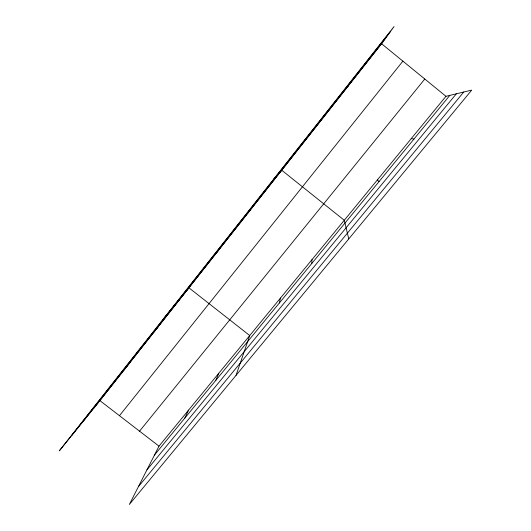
<?xml version="1.0" encoding="UTF-8"?>
<svg xmlns="http://www.w3.org/2000/svg" width="531" height="531" viewBox="0 0 531 531"><rect width="100%" height="100%" fill="white"/><g stroke="black" fill="none" stroke-linecap="round" stroke-linejoin="round"><path stroke-width="0.8" d="M311.724 263.555L312.016 259.606M279.299 303.048L280.501 298.017M236.063 375.317L249.729 335.539L188.93 287.815L163.568 318.706M215.825 380.342L218.765 373.286M184.775 418.156L188.532 410.144M158.995 446.153L129.358 504.45L471.72 90.117L445.96 96.31L158.995 446.153L99.901 400.613L59.28 450.885L394.062 26.55L381.57 43.741L99.901 400.613M347.46 86.958L348.263 85.743M71.731 435.48L390.179 31.9M83.38 421.063L386.588 36.838M93.688 408.299L383.442 41.159M119.462 415.687L402.89 61.151M123.411 370.638L128.88 363.901M139.553 431.172L424.78 79.026M153.864 332.054L158.543 326.313M154.461 455.074L449.83 95.381M146.934 469.875L456.315 93.821M138.438 486.595L463.716 92.042M216.117 253.181L219.13 249.55M247.924 212.871L250.061 210.369M273.777 179.013L281.735 170.232L344.287 220.265L348.767 238.917M411.226 138.651L413.981 139.036M381.57 43.741L445.96 96.31M377.349 179.956L379.034 181.589"/></g></svg>
